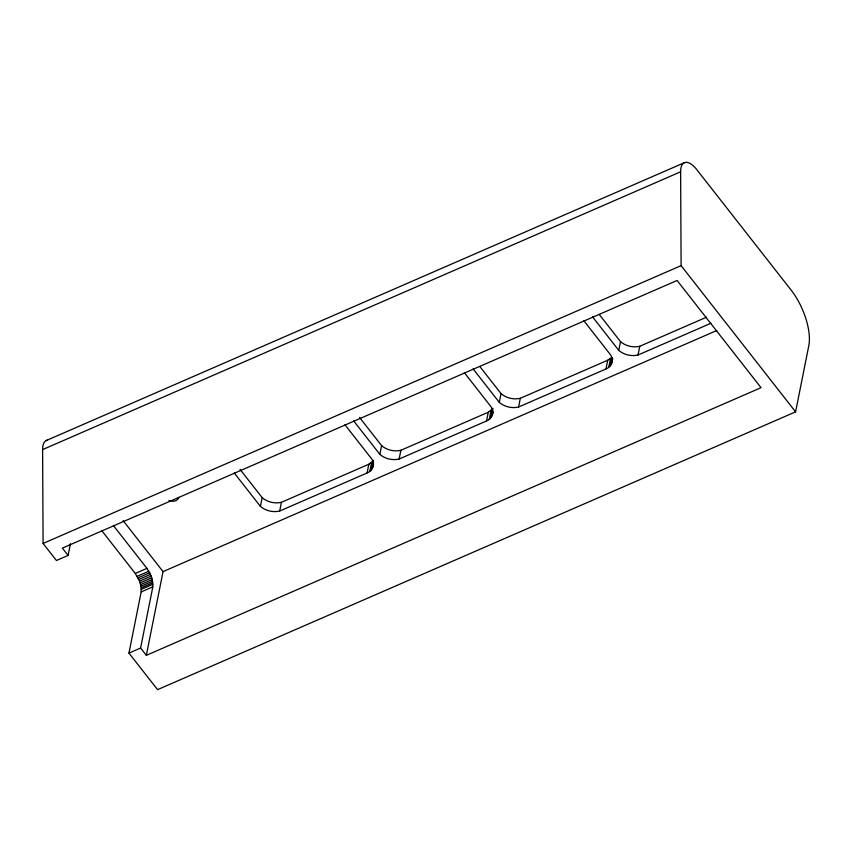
<?xml version="1.0" encoding="UTF-8"?>
<svg xmlns="http://www.w3.org/2000/svg" width="852" height="852" viewBox="0 0 852 852"><rect width="100%" height="100%" fill="white"/><g stroke="black" fill="none" stroke-linecap="round" stroke-linejoin="round"><path stroke-width="1.28" d="M70.439 543.725L68.096 555.429L56.445 560.509L43.09 543.448L42.6 449.611L680.62 171.806A23.76 10.096 66.5 0 1 696.819 169.676L791.167 290.149A42.121 17.892 66.5 0 1 808.825 345.603L795.587 411.846L157.567 689.651L128.95 653.101L141.176 591.927L141.006 586.251L139.558 581.192L135.287 573.449L101.761 530.636M68.096 555.429L62.377 548.124L677.084 280.468L761.038 387.681L146.331 655.337L140.601 648.031L152.827 586.858L152.295 579.52L150.506 574.418L146.938 568.369L113.412 525.556M234.236 472.945L260.403 506.365A17.785 13.749 11.3 0 0 279.69 511.03L367.095 472.977C373.038 470.879 375.391 462.945 371.11 458.152L344.943 424.743M353.687 420.931L379.854 454.35A17.785 13.749 11.3 0 0 399.141 459.026L486.535 420.963C492.488 418.875 494.842 410.941 490.56 406.148L464.393 372.729M473.126 368.927L499.293 402.346A17.785 13.749 11.3 0 0 518.58 407.011L605.985 368.959C611.938 366.861 614.292 358.926 610 354.134L583.833 320.725M146.331 655.337L163.051 571.617L123.114 520.615M260.403 506.365L262.15 497.621L240.072 469.431M279.69 511.03L281.437 502.297L368.841 464.233L373.602 460.378L371.855 469.122M367.095 472.977L368.841 464.233M369.832 471.316L371.568 462.583M370.94 470.283L372.686 461.539M372.569 467.865L373.57 462.87M373.059 466.523L373.549 464.031M379.854 454.35L381.6 445.617L359.523 417.416M399.141 459.026L400.887 450.282L488.281 412.23L493.052 408.374M486.535 420.963L488.281 412.23M489.272 419.312L491.018 410.568M490.39 418.268L492.137 409.535M491.306 417.107L492.807 409.62M492.019 415.851L492.765 412.112M492.499 414.519L492.999 412.017M499.293 402.346L501.04 393.603L479.782 366.456M518.58 407.011L520.327 398.278L607.732 360.226L611.576 357.52L609.83 366.264M605.985 368.959L607.732 360.226M608.722 367.297L610.469 358.564M610.756 365.103L612.247 357.616M611.459 363.847L612.46 358.852M611.949 362.505L612.705 358.617M710.866 323.291L638.031 355.007A17.785 13.749 11.3 0 1 618.744 350.332L620.49 341.599L599.233 314.441M638.031 355.007L639.777 346.263L706.542 317.2M46.104 440.612L684.124 162.807M43.09 543.448L681.11 265.643L680.62 171.806M135.287 573.449L146.938 568.369M137.193 576.271L148.844 571.202M138.067 577.848L149.718 572.778M138.855 579.498L150.506 574.418M139.558 581.192L151.209 576.112M163.051 571.617L716.788 330.512M140.154 582.896L151.805 577.826M140.633 584.589L152.295 579.52M141.006 586.251L152.657 581.171M141.24 587.837L152.891 582.768M141.347 589.328L153.009 584.259M141.176 591.927L152.827 586.858M128.95 653.101L140.601 648.031M681.11 265.643L795.587 411.846M592.577 316.912L618.744 350.332M42.6 449.611A23.76 10.096 66.5 0 1 47.552 440.154M520.327 398.278A17.785 13.749 11.3 0 1 501.04 393.603M400.887 450.282A17.785 13.749 11.3 0 1 381.6 445.617M639.777 346.263A17.785 13.749 11.3 0 1 620.49 341.599M281.437 502.297A17.785 13.749 11.3 0 1 262.15 497.621M178.877 497.462A7.018 5.421 11.3 0 1 168.93 500.443"/></g></svg>
